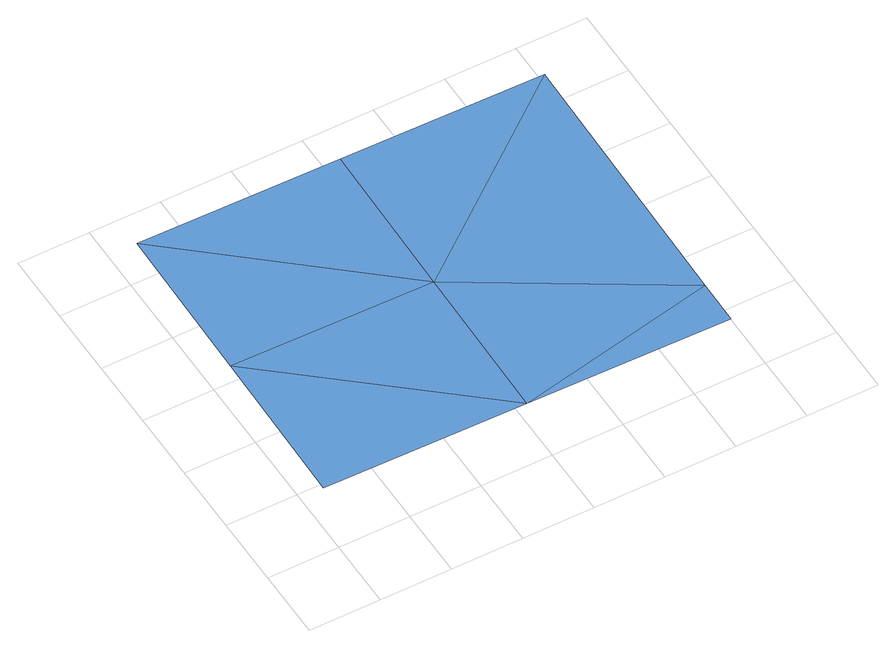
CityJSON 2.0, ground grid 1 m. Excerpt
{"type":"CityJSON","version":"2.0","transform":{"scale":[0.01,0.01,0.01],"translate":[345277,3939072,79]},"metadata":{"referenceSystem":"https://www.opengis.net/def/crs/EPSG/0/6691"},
"CityObjects":{
"waterbody1":{"type":"WaterBody","attributes":{"name":"6","class":"1140","function":"1","WaterBodyRiverFloodingRiskAttribute.description":"3","WaterBodyRiverFloodingRiskAttribute.rankOrg":"1","WaterBodyRiverFloodingRiskAttribute.adminType":"2","WaterBodyRiverFloodingRiskAttribute.scale":"L1"},"geometry":[{"type":"MultiSurface","lod":"1","boundaries":[[[0,1,2]],[[1,0,3]],[[4,5,0]],[[4,0,2]],[[2,6,7]],[[8,4,2]],[[2,7,8]],[[1,6,2]]]}]}
},
"vertices":[
[316,88,52],[601,147,52],[320,319,51],[600,83,52],[37,324,51],[33,93,52],[608,545,52],[324,550,52],[41,555,52]
]}
